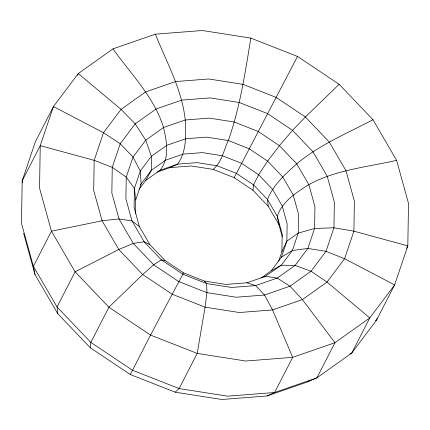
<?xml version="1.0" encoding="UTF-8"?>
<svg xmlns="http://www.w3.org/2000/svg" width="430" height="430" viewBox="0 0 430 430"><rect width="100%" height="100%" fill="white"/><g stroke="black" fill="none" stroke-linecap="round" stroke-linejoin="round"><path stroke-width="0.64" d="M135.498 213.549L135.719 199.95L134.397 188.447L140.282 171.022L151.349 156.31L166.845 145.308L185.712 138.766L206.658 137.138L228.266 140.524L249.061 148.699L267.621 161.105L282.687 176.897L293.228 195L298.527 214.172L298.221 233.119L292.352 250.502L281.268 265.229L263.961 277.216M278.753 260.919L281.897 251.609L282.182 234.049L277.269 216.274L267.498 199.493L253.533 184.852L236.328 173.354L217.053 165.776L197.026 162.637L177.601 164.147L158.89 170.748M90.284 347.768L90.837 342.398L108.897 307.235L142.685 274.517L153.666 264.794L161.422 259.908L164.996 260.467L183.562 272.873L204.352 281.048L225.96 284.434L246.911 282.8L265.729 276.28L277.232 278.092L289.976 286.197L302.392 299.586L334.943 342.705L316.915 377.841L307.729 381.851L267.03 395.965L221.821 399.486L175.198 392.176L130.333 374.541L90.284 347.768L57.781 313.696L35.04 274.636L23.607 233.259M282.306 236.86L278.909 224.562L268.234 206.228L252.974 190.237L253.533 184.852L258.623 174.725L267.621 161.105L279.414 145.673L292.54 130.333L305.386 116.981L339.157 84.291L372.96 119.728L396.611 160.342L408.5 203.374L407.817 245.885L394.632 284.913L376.524 320.124L351.713 353.1L316.915 377.841L274.609 392.509L267.03 395.965M35.04 274.636L33.389 266.353L21.5 223.331L22.183 180.82L35.389 141.728L53.444 106.554L78.276 73.535L113.042 48.848L155.37 34.174L202.374 30.514L250.857 38.114C245.154 72.606 240.08 107.452 228.266 140.524C223.745 150.231 221.756 162.282 213.124 169.393L191.243 165.964L170.027 167.614L157.084 172.102M135.719 199.95L141.148 183.879L151.36 170.301L165.652 160.153L183.056 154.117L202.385 152.612L222.321 155.735L241.499 163.282L258.623 174.725L272.523 189.297L282.247 205.992L287.132 223.686L286.853 241.165L281.435 257.21L271.217 270.787L261.134 277.957M377.164 318.232L376.524 320.124L375.379 320.748M281.897 251.609L286.853 241.165L298.221 233.119L314.593 228.47L333.954 227.792L353.906 231.163L407.817 245.885L406.592 248.266M130.333 374.541L150.543 335.072L183.562 272.873M252.974 190.237L234.178 177.671L297.512 56.454L339.157 84.291M77.357 75.325L78.276 73.535L121.045 109.381L135.197 123.845L145.732 140.158L151.349 156.31L151.36 170.301L145.754 180.406L139.046 189.329M140.519 185.007L141.148 183.879L140.282 171.022L133.01 157.074L120.223 143.754L103.501 132.709L53.444 106.554L40.237 145.646L22.183 180.82L22.527 182.75M175.198 392.176L179.127 388.569L197.198 353.417L205.078 307.149L206.921 292.647L206.669 283.574L204.352 281.048M307.729 381.851L309.353 380.7M145.754 180.406L160.116 170.21C169.828 157.853 166.754 141.637 163.545 127.511C154.225 97.099 130.962 74.245 113.042 48.848M281.435 257.21L292.352 250.502L307.848 248.449L326.01 251.308L344.597 258.726L394.632 284.913L369.789 317.931L351.713 353.1L349.961 353.928M271.217 270.787L281.268 265.229L295.104 265.385L311.008 271.239L327.026 282.069L369.789 317.931L334.943 342.705L292.69 357.351L245.68 361.017L197.198 353.417L150.543 335.072L108.897 307.235L75.099 271.803L51.45 231.189L39.56 188.157L40.237 145.646L94.17 160.336L112.257 167.334L126.243 177.112L134.397 188.447L134.095 207.394L139.395 226.572L149.936 244.675L164.996 260.467M372.96 119.728C347.015 133.424 319.404 144.776 296.732 163.825C285.353 174.166 273.2 184.798 267.498 199.493L268.234 206.228M170.027 167.614L177.601 164.147C186.787 151.371 185.97 134.945 185.239 119.992C182.024 89.413 166.571 62.269 155.37 34.174M396.611 160.342C367.069 167.119 335.846 169.759 308.853 184.637C296.2 192.581 282.268 201.358 277.269 216.274L278.909 224.562M246.911 282.8L255.603 285.59L264.514 295.023L272.55 309.933L292.69 357.351L274.609 392.509L227.604 396.17L179.127 388.569L132.478 370.23L90.837 342.398L57.039 306.966L33.389 266.353L51.45 231.189L102.087 220.778L119.019 218.929L131.983 220.939L139.395 226.572M250.857 38.114L297.512 56.454M213.124 169.393L234.178 177.671M149.936 244.675L144.104 241.751L131.983 220.939L125.893 198.891L126.243 177.112L133.01 157.074L145.732 140.158L163.545 127.511L185.239 119.992L209.324 118.116L234.167 122.007L258.07 131.408L279.414 145.673L296.732 163.825L308.853 184.637L314.943 206.69L314.593 228.47L307.848 248.449L295.104 265.385L277.232 278.092L255.603 285.59L231.512 287.466L206.669 283.574L182.766 274.173L161.422 259.908L144.104 241.751L133.279 243.423L118.798 249.481L75.099 271.803L57.039 306.966L57.781 313.696M94.17 160.336L93.686 190.377L102.087 220.778L118.798 249.481L142.685 274.517L172.113 294.19L205.078 307.149L239.338 312.519L272.55 309.933L302.392 299.586L327.026 282.069L344.597 258.726L353.906 231.163L354.385 201.127L345.983 170.721L329.272 142.018L305.386 116.981L275.963 97.314L242.993 84.35L208.738 78.98L175.521 81.571L145.609 91.939L121.045 109.381L103.501 132.709L94.17 160.336M112.257 167.334L111.843 192.979L119.019 218.929L133.279 243.423L153.666 264.794L178.783 281.585L206.921 292.647L236.161 297.232L264.514 295.023L289.976 286.197L311.008 271.239L326.01 251.308L333.954 227.792L334.363 202.154L327.192 176.198L312.927 151.704L292.54 130.333L267.422 113.541L239.284 102.48L210.044 97.895L181.697 100.104L156.165 108.957L135.197 123.845L120.223 143.754L112.257 167.334"/></g></svg>
